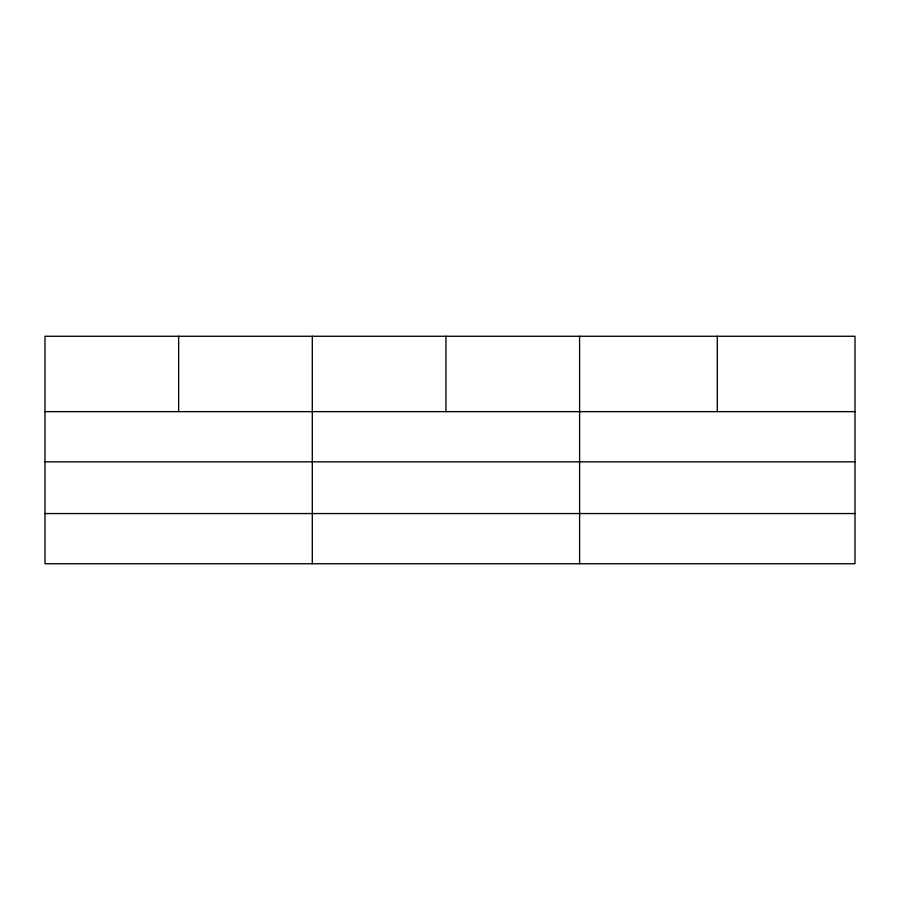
<?xml version="1.0" encoding="UTF-8"?>
<svg xmlns="http://www.w3.org/2000/svg" width="900" height="900" viewBox="0 0 900 900"><rect width="100%" height="100%" fill="white"/><g stroke="black" fill="none" stroke-linecap="round" stroke-linejoin="round"><path stroke-width="1.35" d="M855 461.835L855 336.262L45 336.262L45 563.738L855 563.738L855 461.835L45 461.835M45 411.649L855 411.649M45 513.551L855 513.551M717.3 336.262L717.3 411.649M579.6 336.262L579.6 563.738M445.95 336.262L445.95 411.649M312.3 336.262L312.3 563.738M178.65 336.262L178.65 411.649"/></g></svg>
